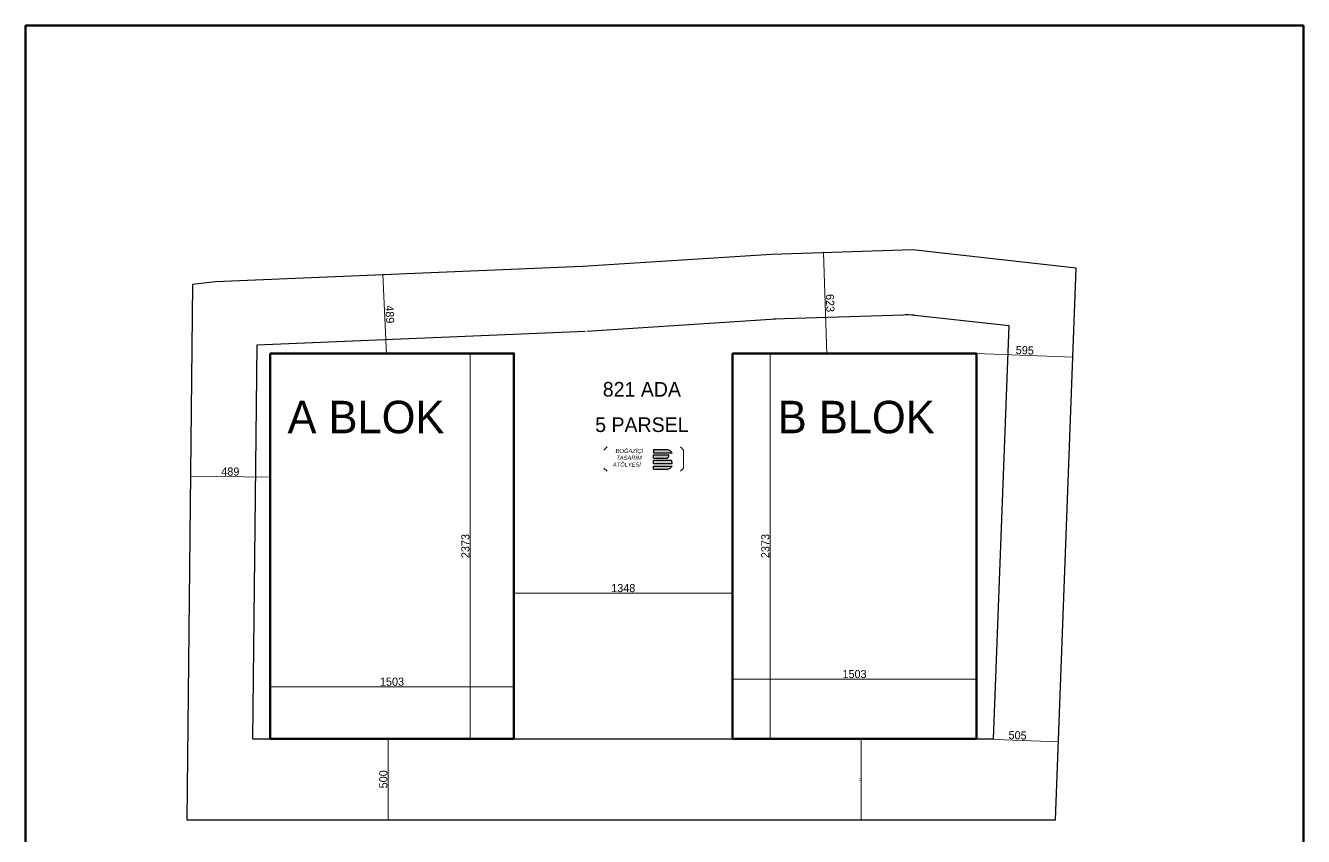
# Model space of a CAD drawing. Header units: centimetres. Extents: x 562865 to 1310255, y -148070 to 32737.
# Drawn here: x 618943 to 626817, y 6461 to 11455 of the extents above; entities that cross this region are included whole.
import ezdxf
from ezdxf.enums import TextEntityAlignment as Align

# ---------------------------------------------------------------- set-up
doc = ezdxf.new("R2010")
doc.units = ezdxf.units.CM
doc.header["$LTSCALE"] = 2.5
doc.layers.get('0').update_dxf_attribs({"color": 86})
for name, color, linetype, lineweight in [('_grns-03_Arka', 33, 'Continuous', 0), ('DUVAR', 4, 'Continuous', 30), ('GÖRÜNÜŞLER', 96, 'Continuous', 25), ('iç ölçü', 106, 'Continuous', 18), ('kolon', 1, 'Continuous', 53), ('Z_YOL_ADI', 7, 'Continuous', 0)]:
    doc.layers.add(name, color=color, linetype=linetype, lineweight=lineweight)
doc.layers.add('mahal', color=7, linetype='Continuous')
doc.styles.add('autodim', font='times.ttf')
doc.styles.add('PINAR', font='comic.ttf')
doc.dimstyles.new('TEMİZ ÖLÇÜ', dxfattribs={"dimtxt": 10, "dimasz": 5, "dimexe": 1.8, "dimexo": 0.625, "dimgap": 3, "dimtad": 1, "dimdec": 0, "dimrnd": 0.5, "dimzin": 1, "dimdsep": 46, "dimtxsty": 'PINAR', "dimblk": 'OBLIQUE', "dimcen": 0.9, "dimdle": 2, "dimclrd": 256, "dimclre": 256, "dimclrt": 7, "dimadec": 0, "dimazin": 0, "dimtfac": 1, "dimtdec": 0, "dimtofl": 0, "dimtmove": 2, "dimatfit": 2, "dimfxl": 10, "dimfxlon": 1, "dimlwd": -1, "dimlwe": -1, "dimarcsym": 0})

# ---------------------------------------------------------------- blocks, each defined once
blk = doc.blocks.new('_Oblique')
at = {"color": 0, "linetype": 'ByBlock', "lineweight": -2}
blk.add_line((-0.5, -0.5), (0.5, 0.5), dxfattribs=at)
blk = doc.blocks.new('*D1041')
at = {"layer": 'Defpoints', "color": 0}
for p in [(621952, 7972.5), (623299.8, 7972.5), (623299.8, 7959.8)]:
    blk.add_point(p, dxfattribs=at)
at = {"layer": 'iç ölçü'}
for p, q in [((621950, 7959.8), (623301.8, 7959.8)), ((621952, 7969.8), (621952, 7958)), ((623299.8, 7969.8), (623299.8, 7958))]:
    blk.add_line(p, q, dxfattribs=at)
at = {"layer": 'iç ölçü', "linetype": 'ByBlock', "xscale": 5, "yscale": 5, "zscale": 5, "rotation": 180}
blk.add_blockref('_Oblique', (621952, 7959.8), dxfattribs=at)
at = {"layer": 'iç ölçü', "linetype": 'ByBlock', "xscale": 5, "yscale": 5, "zscale": 5}
blk.add_blockref('_Oblique', (623299.8, 7959.8), dxfattribs=at)
at = {"layer": 'iç ölçü', "color": 7, "insert": (622625.9, 7990.1), "char_height": 50, "attachment_point": 5, "style": 'PINAR'}
blk.add_mtext('1348', dxfattribs=at)
blk = doc.blocks.new('*D1089')
at = {"layer": 'Defpoints', "color": 0}
for p in [(621689.5, 9435.6), (621683.6, 7062.7), (621689.5, 7062.7)]:
    blk.add_point(p, dxfattribs=at)
at = {"layer": 'iç ölçü'}
for p, q in [((621688.9, 9435.6), (621681.8, 9435.6)), ((621683.6, 9437.6), (621683.6, 7060.7)), ((621688.9, 7062.7), (621681.8, 7062.7))]:
    blk.add_line(p, q, dxfattribs=at)
at = {"layer": 'iç ölçü', "linetype": 'ByBlock', "xscale": 5, "yscale": 5, "zscale": 5}
for p, rotation in [((621683.6, 9435.6), 90), ((621683.6, 7062.7), 270)]:
    blk.add_blockref('_Oblique', p, dxfattribs=dict(at, rotation=rotation))
at = {"layer": 'iç ölçü', "color": 7, "insert": (621653.5, 8249.2), "char_height": 50, "attachment_point": 5, "rotation": 90, "style": 'PINAR'}
blk.add_mtext('2373', dxfattribs=at)
blk = doc.blocks.new('*D1090')
at = {"layer": 'Defpoints', "color": 0}
for p in [(620449.6, 7405.2), (621952, 7405.2), (621952, 7383.1)]:
    blk.add_point(p, dxfattribs=at)
at = {"layer": 'iç ölçü'}
for p, q in [((620447.6, 7383.1), (621954, 7383.1)), ((620449.6, 7393.1), (620449.6, 7381.3)), ((621952, 7393.1), (621952, 7381.3))]:
    blk.add_line(p, q, dxfattribs=at)
at = {"layer": 'iç ölçü', "linetype": 'ByBlock', "xscale": 5, "yscale": 5, "zscale": 5, "rotation": 180}
blk.add_blockref('_Oblique', (620449.6, 7383.1), dxfattribs=at)
at = {"layer": 'iç ölçü', "linetype": 'ByBlock', "xscale": 5, "yscale": 5, "zscale": 5}
blk.add_blockref('_Oblique', (621952, 7383.1), dxfattribs=at)
at = {"layer": 'iç ölçü', "color": 7, "insert": (621200.8, 7413.6), "char_height": 50, "attachment_point": 5, "style": 'PINAR'}
blk.add_mtext('1503', dxfattribs=at)
blk = doc.blocks.new('*D1091')
at = {"layer": 'Defpoints', "color": 0}
for p in [(623519.8, 9435.6), (623531.6, 9435.6), (623519.8, 7062.7)]:
    blk.add_point(p, dxfattribs=at)
at = {"layer": 'iç ölçü'}
for p, q in [((623521.6, 9435.6), (623533.4, 9435.6)), ((623531.6, 7060.7), (623531.6, 9437.6)), ((623521.6, 7062.7), (623533.4, 7062.7))]:
    blk.add_line(p, q, dxfattribs=at)
at = {"layer": 'iç ölçü', "linetype": 'ByBlock', "xscale": 5, "yscale": 5, "zscale": 5}
for p, rotation in [((623531.6, 9435.6), 90), ((623531.6, 7062.7), 270)]:
    blk.add_blockref('_Oblique', p, dxfattribs=dict(at, rotation=rotation))
at = {"layer": 'iç ölçü', "color": 7, "insert": (623501.5, 8249.2), "char_height": 50, "attachment_point": 5, "rotation": 90, "style": 'PINAR'}
blk.add_mtext('2373', dxfattribs=at)
blk = doc.blocks.new('*D1092')
at = {"layer": 'Defpoints', "color": 0}
for p in [(623299.8, 9241.6), (624802.2, 9241.6), (624802.2, 7430.2)]:
    blk.add_point(p, dxfattribs=at)
at = {"layer": 'iç ölçü'}
for p, q in [((623297.8, 7430.2), (624804.2, 7430.2)), ((623299.8, 7440.2), (623299.8, 7428.4)), ((624802.2, 7440.2), (624802.2, 7428.4))]:
    blk.add_line(p, q, dxfattribs=at)
at = {"layer": 'iç ölçü', "linetype": 'ByBlock', "xscale": 5, "yscale": 5, "zscale": 5, "rotation": 180}
blk.add_blockref('_Oblique', (623299.8, 7430.2), dxfattribs=at)
at = {"layer": 'iç ölçü', "linetype": 'ByBlock', "xscale": 5, "yscale": 5, "zscale": 5}
blk.add_blockref('_Oblique', (624802.2, 7430.2), dxfattribs=at)
at = {"layer": 'iç ölçü', "color": 7, "insert": (624051, 7460.6), "char_height": 50, "attachment_point": 5, "style": 'PINAR'}
blk.add_mtext('1503', dxfattribs=at)
blk = doc.blocks.new('*D1093')
at = {"layer": 'Defpoints', "color": 0}
for p in [(621360.5, 7062.7), (621178.1, 6562.7), (621360.5, 6562.7)]:
    blk.add_point(p, dxfattribs=at)
at = {"layer": 'iç ölçü'}
for p, q in [((621188.1, 7062.7), (621176.3, 7062.7)), ((621178.1, 7064.7), (621178.1, 6560.7)), ((621188.1, 6562.7), (621176.3, 6562.7))]:
    blk.add_line(p, q, dxfattribs=at)
at = {"layer": 'iç ölçü', "linetype": 'ByBlock', "xscale": 5, "yscale": 5, "zscale": 5}
for p, rotation in [((621178.1, 7062.7), 90.00000000001334), ((621178.1, 6562.7), 270.0000000000134)]:
    blk.add_blockref('_Oblique', p, dxfattribs=dict(at, rotation=rotation))
at = {"layer": 'iç ölçü', "color": 7, "insert": (621147.7, 6812.7), "char_height": 50, "attachment_point": 5, "rotation": 90, "style": 'PINAR'}
blk.add_mtext('500', dxfattribs=at)
blk = doc.blocks.new('*D1094')
at = {"layer": 'Defpoints', "color": 0}
for p in [(624051, 7062.7), (624051, 6562.7), (624091.3, 6562.7)]:
    blk.add_point(p, dxfattribs=at)
at = {"layer": 'iç ölçü'}
for p, q in [((624081.3, 7062.7), (624093.1, 7062.7)), ((624091.3, 7064.7), (624091.3, 6560.7)), ((624081.3, 6562.7), (624093.1, 6562.7))]:
    blk.add_line(p, q, dxfattribs=at)
at = {"layer": 'iç ölçü', "linetype": 'ByBlock', "xscale": 5, "yscale": 5, "zscale": 5}
for p, rotation in [((624091.3, 7062.7), 90), ((624091.3, 6562.7), 270)]:
    blk.add_blockref('_Oblique', p, dxfattribs=dict(at, rotation=rotation))
at = {"layer": 'iç ölçü', "color": 7, "insert": (624082.8, 6812.7), "char_height": 10, "attachment_point": 5, "rotation": 90, "style": 'PINAR'}
blk.add_mtext('500', dxfattribs=at)
blk = doc.blocks.new('*D1095')
at = {"layer": 'Defpoints', "color": 0}
for p in [(624802.2, 7062.7), (625306.9, 7043.7), (625306.9, 7043.7)]:
    blk.add_point(p, dxfattribs=at)
at = {"layer": 'iç ölçü'}
for p, q in [((624800.2, 7062.8), (625308.9, 7043.6)), ((624802.2, 7063.4), (624802.3, 7064.5)), ((625306.9, 7044.3), (625306.9, 7045.5))]:
    blk.add_line(p, q, dxfattribs=at)
at = {"layer": 'iç ölçü', "linetype": 'ByBlock', "xscale": 5, "yscale": 5, "zscale": 5}
for p, rotation in [((624802.2, 7062.7), 177.8423566816754), ((625306.9, 7043.7), 357.8423566816754)]:
    blk.add_blockref('_Oblique', p, dxfattribs=dict(at, rotation=rotation))
at = {"layer": 'iç ölçü', "color": 7, "insert": (625055.7, 7083.6), "char_height": 50, "attachment_point": 5, "rotation": 357.84236, "style": 'PINAR'}
blk.add_mtext('505', dxfattribs=at)
blk = doc.blocks.new('*D1096')
at = {"layer": 'Defpoints', "color": 0}
for p in [(624802.2, 9435.6), (625396.1, 9413.2), (625396.1, 9413.2)]:
    blk.add_point(p, dxfattribs=at)
at = {"layer": 'iç ölçü'}
for p, q in [((624800.2, 9435.7), (625398.1, 9413.1)), ((624802.2, 9436.2), (624802.3, 9437.4)), ((625396.2, 9413.8), (625396.2, 9415))]:
    blk.add_line(p, q, dxfattribs=at)
at = {"layer": 'iç ölçü', "linetype": 'ByBlock', "xscale": 5, "yscale": 5, "zscale": 5}
for p, rotation in [((624802.2, 9435.6), 177.8423566816754), ((625396.1, 9413.2), 357.8423566816754)]:
    blk.add_blockref('_Oblique', p, dxfattribs=dict(at, rotation=rotation))
at = {"layer": 'iç ölçü', "color": 7, "insert": (625100.3, 9455.1), "char_height": 50, "attachment_point": 5, "rotation": 357.84236, "style": 'PINAR'}
blk.add_mtext('595', dxfattribs=at)
blk = doc.blocks.new('*D1097')
at = {"layer": 'Defpoints', "color": 0}
for p in [(623860.3, 10056.1), (623918.6, 10058), (623938.3, 9435.6)]:
    blk.add_point(p, dxfattribs=at)
at = {"layer": 'iç ölçü'}
for p, q in [((623870.3, 10056.5), (623858.5, 10056.1)), ((623880.1, 9431.7), (623860.3, 10058.1)), ((623890, 9434.1), (623878.2, 9433.7))]:
    blk.add_line(p, q, dxfattribs=at)
at = {"layer": 'iç ölçü', "linetype": 'ByBlock', "xscale": 5, "yscale": 5, "zscale": 5}
for p, rotation in [((623860.3, 10056.1), 91.81210111302231), ((623880, 9433.7), 271.8121011130223)]:
    blk.add_blockref('_Oblique', p, dxfattribs=dict(at, rotation=rotation))
at = {"layer": 'iç ölçü', "color": 7, "insert": (623900.7, 9745.9), "char_height": 50, "attachment_point": 5, "rotation": 271.8121, "style": 'PINAR'}
blk.add_mtext('623', dxfattribs=at)
blk = doc.blocks.new('*D1098')
at = {"layer": 'Defpoints', "color": 0}
for p in [(621244.5, 9923.7), (621145.5, 9919.2), (621266.4, 9435.6)]:
    blk.add_point(p, dxfattribs=at)
at = {"layer": 'iç ölçü'}
for p, q in [((621167.5, 9429.2), (621145.5, 9921.2)), ((621155.5, 9919.7), (621143.7, 9919.2)), ((621177.4, 9431.6), (621165.6, 9431.1))]:
    blk.add_line(p, q, dxfattribs=at)
at = {"layer": 'iç ölçü', "linetype": 'ByBlock', "xscale": 5, "yscale": 5, "zscale": 5}
for p, rotation in [((621145.5, 9919.2), 92.56369684232874), ((621167.4, 9431.2), 272.5636968423287)]:
    blk.add_blockref('_Oblique', p, dxfattribs=dict(at, rotation=rotation))
at = {"layer": 'iç ölçü', "color": 7, "insert": (621187.4, 9676.6), "char_height": 50, "attachment_point": 5, "rotation": 272.5637, "style": 'PINAR'}
blk.add_mtext('489', dxfattribs=at)
blk = doc.blocks.new('*D1099')
at = {"layer": 'Defpoints', "color": 0}
for p in [(619959.8, 8679.4), (619960.4, 8735.5), (620449.6, 8730.2)]:
    blk.add_point(p, dxfattribs=at)
at = {"layer": 'iç ölçü'}
for p, q in [((620451, 8674.1), (619957.8, 8679.4)), ((619959.9, 8689.4), (619959.8, 8677.6)), ((620449.1, 8684.1), (620449, 8672.3))]:
    blk.add_line(p, q, dxfattribs=at)
at = {"layer": 'iç ölçü', "linetype": 'ByBlock', "xscale": 5, "yscale": 5, "zscale": 5}
for p, rotation in [((619959.8, 8679.4), 179.381209293191), ((620449, 8674.1), 359.3812092931909)]:
    blk.add_blockref('_Oblique', p, dxfattribs=dict(at, rotation=rotation))
at = {"layer": 'iç ölçü', "color": 7, "insert": (620204.8, 8707.8), "char_height": 50, "attachment_point": 5, "rotation": 359.38121, "style": 'PINAR'}
blk.add_mtext('489', dxfattribs=at)
blk = doc.blocks.new('A$C1BDB261E')
at = {"layer": 'DUVAR'}
h = blk.add_hatch(color=41, dxfattribs=at)
h.dxf.hatch_style = 1
h.paths.add_polyline_path([(195.7, 57.1), (210.2, 57.1, 0.202686), (195.7, 66.8), (153.1, 66.8), (153.1, 57.1)])
h.paths.add_polyline_path([(153.1, 50.6), (153.1, 40.9), (195.7, 40.9, 0.299894), (200.5, 50.6), (195.7, 50.6)])
h.paths.add_polyline_path([(210.7, 24.4, 0.299894), (205.8, 34.1), (201, 34.1), (153.1, 34.1), (153.1, 24.4)])
h.paths.add_polyline_path([(195.7, 6.7, 0.202686), (210.2, 16.4), (195.7, 16.4), (153.1, 16.4), (153.1, 6.7)])
at = {"layer": '_grns-03_Arka'}
for p, q in [((0, 65), (10, 75)), ((245.7, 65), (235.7, 75)), ((245.7, 65), (245.7, 10)), ((10, 0), (0, 10)), ((235.7, 0), (245.7, 10))]:
    blk.add_line(p, q, dxfattribs=at)
at = {"layer": 'DUVAR', "color": 41}
for p, q in [((153.1, 66.8), (153.1, 57.1)), ((153.1, 66.8), (195.7, 66.8)), ((153.1, 57.1), (195.7, 57.1)), ((153.1, 40.9), (153.1, 50.6)), ((153.1, 50.6), (195.7, 50.6)), ((153.1, 40.9), (195.7, 40.9)), ((195.7, 57.1), (210.2, 57.1)), ((195.7, 50.6), (200.5, 50.6)), ((153.1, 24.4), (153.1, 34.1)), ((153.1, 34.1), (201, 34.1)), ((153.1, 24.4), (210.7, 24.4)), ((153.1, 6.7), (153.1, 16.4)), ((153.1, 16.4), (195.7, 16.4)), ((153.1, 6.7), (195.7, 6.7)), ((195.7, 16.4), (210.2, 16.4)), ((201, 34.1), (205.8, 34.1))]:
    blk.add_line(p, q, dxfattribs=at)
for centre, radius, start, end in [((191.5, 44.7), 22.4, 33.3943, 79.2256), ((190.8, 49.4), 9.84, 300.0476, 6.8223), ((191.5, 28.7), 22.4, 280.7744, 326.6057), ((200.9, 25.6), 9.84, 353.1777, 59.9524)]:
    blk.add_arc(centre, radius, start, end, dxfattribs=at)
at = {"insert": (22.8, 69.1), "char_height": 12.589, "width": 119.549, "attachment_point": 1, "style": 'autodim'}
blk.add_mtext('\\pi12.452;BO{\\fArial|b0|i1|c162|p34;ĞAZİÇİ \\P\\pi15.789;TASARIM \\P\\pi5.1217;ATÖLYESİ}', dxfattribs=at)

msp = doc.modelspace()

# ---------------------------------------------------------------- linework, layer by layer
at = {"layer": 'DUVAR'}
for p, q in [((623540, 10046), (622375.1, 9970.4)), ((624408.7, 10073.5), (623540, 10046)), ((625416.8, 9961.3), (624408.7, 10073.5)), ((622375.1, 9970.4), (620113.9, 9877)), ((625288.8, 6562.7), (625416.8, 9961.3)), ((619972.6, 9861.2), (619937, 6562.7)), ((620113.9, 9877), (619972.6, 9861.2)), ((619937, 6562.7), (625288.8, 6562.7))]:
    msp.add_line(p, q, dxfattribs=at)
at = {"layer": 'GÖRÜNÜŞLER'}
for p, q in [((623566, 9646.9), (622401, 9571.2)), ((624421.4, 9673.7), (623552.7, 9646.2)), ((625003.1, 9604.9), (624364.5, 9676)), ((622391.6, 9570.7), (620368.6, 9487.2)), ((624907.3, 7062.7), (625003.1, 9604.9)), ((620368.6, 9487.2), (620342.4, 7062.7)), ((620342.4, 7062.7), (624907.3, 7062.7))]:
    msp.add_line(p, q, dxfattribs=at)
at = {"layer": 'kolon', "color": 3}
for points in [[(618943.1, 11455.1), (626817.1, 11455.1), (626817.1, 1507.6), (618943.1, 1507.6)], [(620449.6, 9435.6), (621952, 9435.6), (621952, 7062.7), (620449.6, 7062.7)], [(623299.8, 9435.6), (624802.2, 9435.6), (624802.2, 7062.7), (623299.8, 7062.7)]]:
    msp.add_lwpolyline(points, close=True, dxfattribs=at)

# ---------------------------------------------------------------- block references
at = {"layer": 'iç ölçü', "xscale": 2, "yscale": 2, "zscale": 2}
msp.add_blockref('A$C1BDB261E', (622506.4, 8709.5), dxfattribs=at)

# ---------------------------------------------------------------- texts
at = {"layer": 'mahal', "style": 'PINAR'}
for s, p in [('821 ADA', (622740.7, 9169.9)), ('5 PARSEL', (622740.7, 8951.7))]:
    msp.add_text(s, height=90, dxfattribs=at).set_placement(p, align=Align.CENTER)
at = {"layer": 'Z_YOL_ADI', "style": 'PINAR'}
for s, p in [('A BLOK', (620557.6, 8944)), ('B BLOK', (623578.7, 8944))]:
    msp.add_text(s, height=200, dxfattribs=at).set_placement(p)

# ---------------------------------------------------------------- dimensions: what is measured, and where the dimension line sits
at = {"layer": 'iç ölçü'}
for p1, p2, distance, override, picture, middle in [((623938.3, 9435.6), (623918.6, 10058), 58.3, {"dimtxt": 50, "dimarcsym": 1}, '*D1097', (623900.7, 9745.9)), ((621266.4, 9435.6), (621244.5, 9923.7), 99.1, {"dimtxt": 50, "dimarcsym": 1}, '*D1098', (621187.4, 9676.6)), ((624802.2, 9435.6), (625396.1, 9413.2), 0, {"dimtxt": 50, "dimarcsym": 1}, '*D1096', (625100.3, 9455.1)), ((620449.6, 8730.2), (619960.4, 8735.5), 56.1, {"dimtxt": 50, "dimarcsym": 1}, '*D1099', (620204.8, 8707.8)), ((624802.2, 7062.7), (625306.9, 7043.7), 0, {"dimtxt": 50, "dimarcsym": 1}, '*D1095', (625055.7, 7083.6)), ((621360.5, 7062.7), (621360.5, 6562.7), -182.4, {"dimtxt": 50, "dimarcsym": 1}, '*D1093', (621147.7, 6812.7)), ((624051, 7062.7), (624051, 6562.7), 40.3, {"dimarcsym": 1}, '*D1094', (624082.8, 6812.7))]:
    dim = msp.add_aligned_dim(p1=p1, p2=p2, distance=distance, dimstyle='TEMİZ ÖLÇÜ', override=override, dxfattribs=at)
    dim.commit()
    dim.dimension.update_dxf_attribs({"geometry": picture, "text_midpoint": middle})
for base, p1, p2, picture, middle in [((621683.6, 7062.7), (621689.5, 9435.6), (621689.5, 7062.7), '*D1089', (621653.5, 8249.2)), ((623531.6, 9435.6), (623519.8, 7062.7), (623519.8, 9435.6), '*D1091', (623501.5, 8249.2))]:
    dim = msp.add_linear_dim(base=base, p1=p1, p2=p2, angle=90, dimstyle='TEMİZ ÖLÇÜ', override={"dimtxt": 50, "dimarcsym": 1}, dxfattribs=at)
    dim.commit()
    dim.dimension.update_dxf_attribs({"geometry": picture, "text_midpoint": middle})
for base, p1, p2, picture, middle in [((624802.2, 7430.2), (623299.8, 9241.6), (624802.2, 9241.6), '*D1092', (624051, 7460.6)), ((623299.8, 7959.8), (621952, 7972.5), (623299.8, 7972.5), '*D1041', (622625.9, 7990.1)), ((621952, 7383.1), (620449.6, 7405.2), (621952, 7405.2), '*D1090', (621200.8, 7413.6))]:
    dim = msp.add_linear_dim(base=base, p1=p1, p2=p2, dimstyle='TEMİZ ÖLÇÜ', override={"dimtxt": 50, "dimarcsym": 1}, dxfattribs=at)
    dim.commit()
    dim.dimension.update_dxf_attribs({"geometry": picture, "text_midpoint": middle})

doc.saveas('drawing.dxf')
